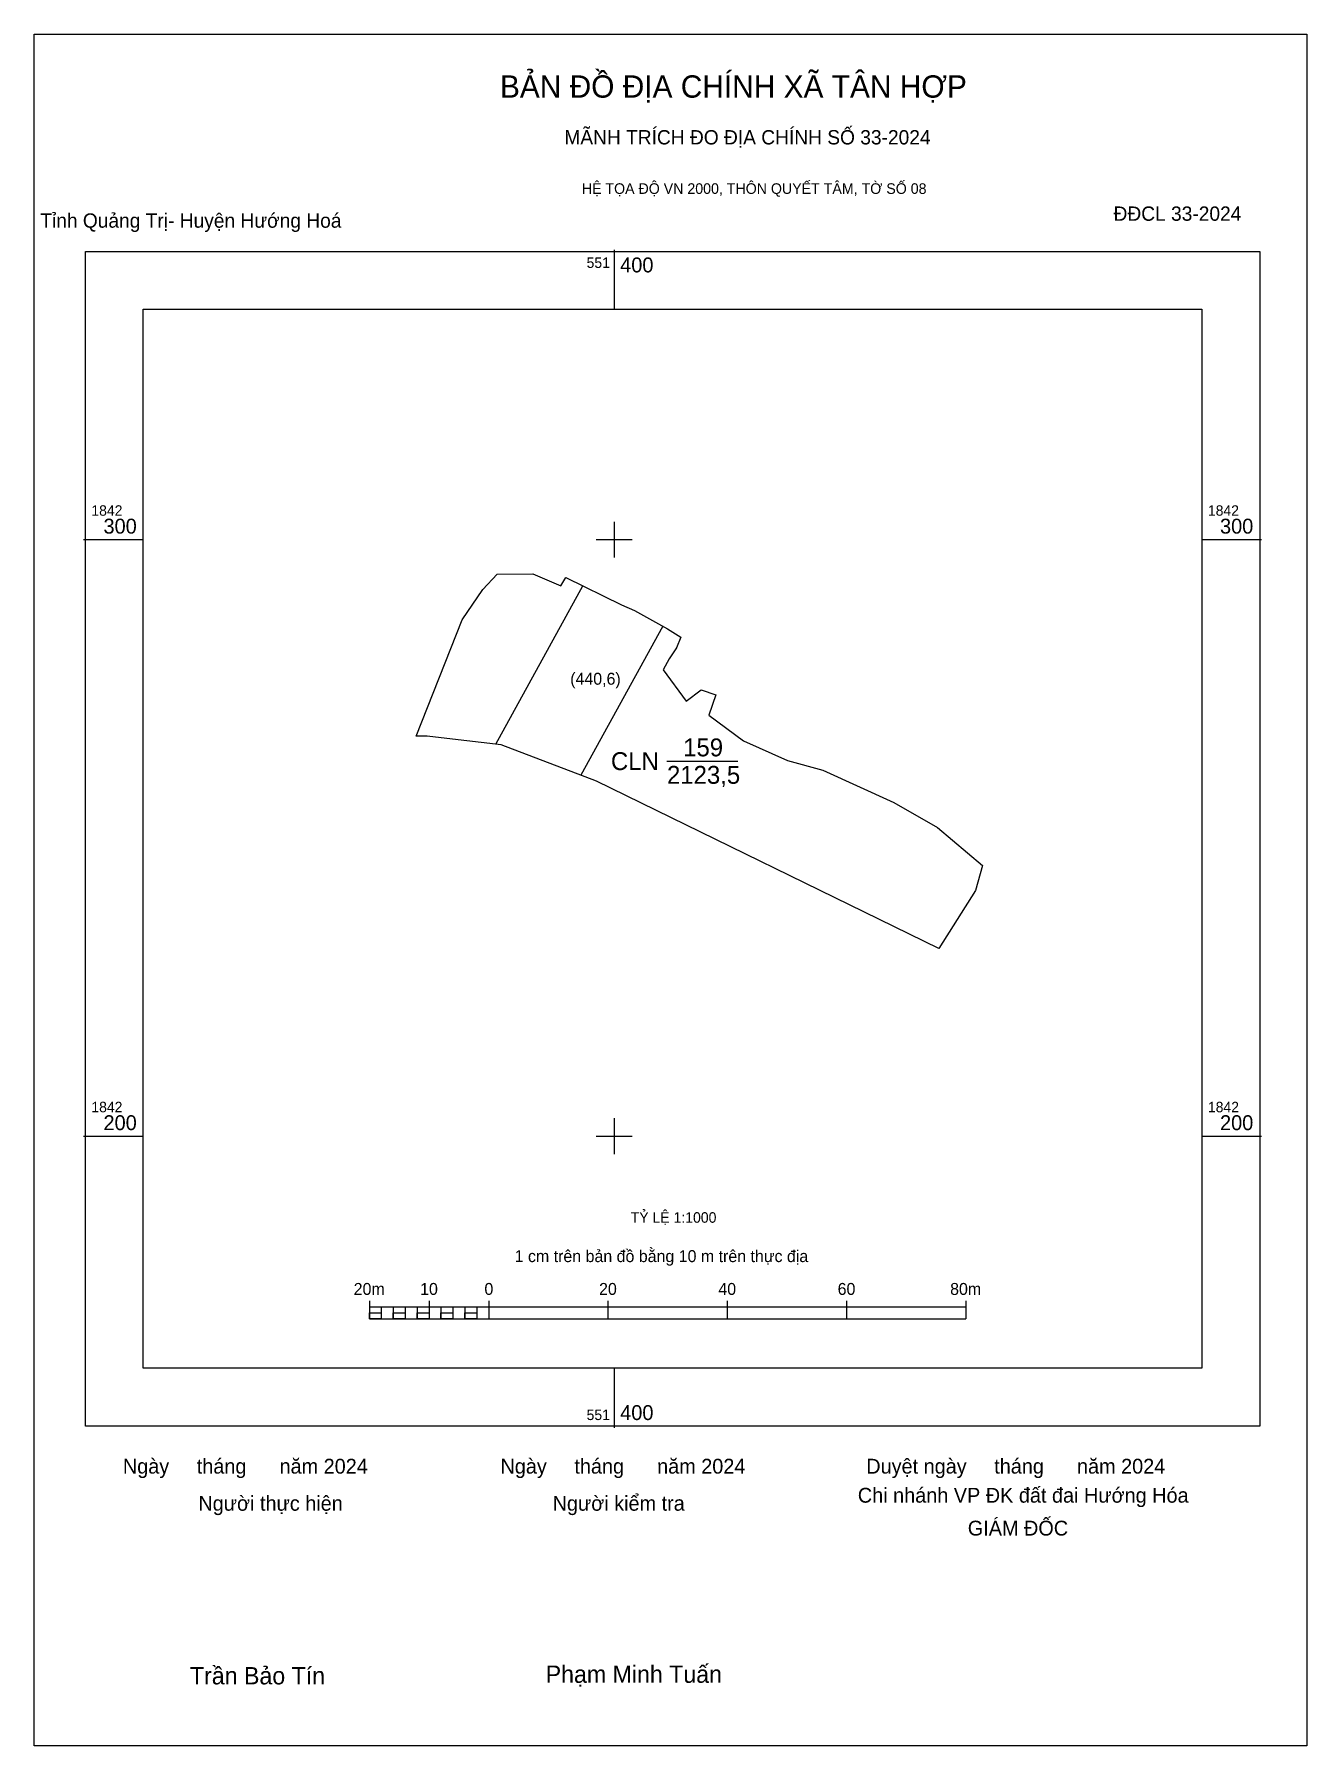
# Model space of a CAD drawing. Extents: x 551303 to 551516, y 1842098 to 1842385.
import ezdxf

# ---------------------------------------------------------------- set-up
doc = ezdxf.new("R2010")
doc.units = 0
for name, color, linetype in [('Level 10', 7, 'Continuous'), ('Level 13', 7, 'Continuous'), ('Level 15', 7, 'Continuous'), ('Level 27', 7, 'Continuous'), ('Level 59', 7, 'Continuous'), ('Level 6', 7, 'Continuous'), ('Level 62', 7, 'Continuous'), ('Level 63', 7, 'Continuous'), ('Level 9', 7, 'Continuous')]:
    doc.layers.add(name, color=color, linetype=linetype)

msp = doc.modelspace()

# ---------------------------------------------------------------- linework, layer by layer
at = {"layer": 'Level 10'}
msp.add_lwpolyline([(551366.8, 1842267.04), (551374.49, 1842286.52), (551377.96, 1842291.63), (551380.37, 1842294.18), (551386.34, 1842294.28), (551391.07, 1842292.25), (551391.87, 1842293.66), (551401.23, 1842289.04), (551403.42, 1842288.09), (551408.96, 1842285.06), (551411.16, 1842283.62), (551410.46, 1842281.86), (551409.19, 1842280.02), (551408.18, 1842278.14), (551412.07, 1842272.92), (551414.57, 1842274.81), (551417.03, 1842274), (551415.84, 1842270.56), (551421.65, 1842266.27), (551429.05, 1842262.97), (551434.99, 1842261.32), (551446.86, 1842255.95), (551454.19, 1842251.74), (551461.77, 1842245.38), (551460.59, 1842241.18), (551454.4, 1842231.43), (551397.04, 1842259.51), (551381.02, 1842265.59), (551371.91, 1842266.68), (551368.66, 1842267.07)], close=True, dxfattribs=at)
at = {"layer": 'Level 15'}
msp.add_lwpolyline([(551302.76, 1842384.72), (551516.11, 1842384.72), (551516.11, 1842097.8), (551302.76, 1842097.8)], close=True, dxfattribs=at)
at = {"layer": 'Level 27'}
for p, q in [((551380.37, 1842294.18), (551380.37, 1842294.19)), ((551391.87, 1842293.66), (551391.87, 1842293.67)), ((551403.42, 1842288.09), (551403.43, 1842288.1)), ((551374.49, 1842286.52), (551374.48, 1842286.52)), ((551410.46, 1842281.86), (551410.47, 1842281.86)), ((551411.16, 1842283.62), (551411.16, 1842283.63)), ((551366.8, 1842267.04), (551366.79, 1842267.04)), ((551421.65, 1842266.27), (551421.65, 1842266.28)), ((551429.05, 1842262.97), (551429.05, 1842262.98)), ((551434.99, 1842261.32), (551434.99, 1842261.33)), ((551446.86, 1842255.95), (551446.86, 1842255.96)), ((551454.19, 1842251.74), (551454.19, 1842251.75)), ((551461.77, 1842245.38), (551461.77, 1842245.39)), ((551460.59, 1842241.18), (551460.6, 1842241.18)), ((551454.4, 1842231.43), (551454.4, 1842231.43))]:
    msp.add_line(p, q, dxfattribs=at)
at = {"layer": 'Level 59'}
msp.add_line((551408.84, 1842262.86), (551420.75, 1842262.86), dxfattribs=at)
for points in [[(551380.15, 1842265.69), (551394.73, 1842292.25)], [(551408.14, 1842285.51), (551394.41, 1842260.51)]]:
    msp.add_lwpolyline(points, dxfattribs=at)
at = {"layer": 'Level 62'}
msp.add_lwpolyline([(551321.03, 1842338.6), (551498.54, 1842338.6), (551498.54, 1842161.09), (551321.03, 1842161.09)], close=True, dxfattribs=at)
at = {"layer": 'Level 63'}
for p, q in [((551400, 1842348.6), (551400, 1842338.6)), ((551400, 1842303), (551400, 1842297)), ((551311.03, 1842300), (551321.03, 1842300)), ((551397, 1842300), (551403, 1842300)), ((551498.54, 1842300), (551508.54, 1842300)), ((551400, 1842203), (551400, 1842197)), ((551311.03, 1842200), (551321.03, 1842200)), ((551397, 1842200), (551403, 1842200)), ((551498.54, 1842200), (551508.54, 1842200)), ((551358.95, 1842172.38), (551358.95, 1842169.38)), ((551368.95, 1842172.38), (551368.95, 1842169.38)), ((551378.95, 1842172.38), (551378.95, 1842169.38)), ((551398.95, 1842172.38), (551398.95, 1842169.38)), ((551418.95, 1842172.38), (551418.95, 1842169.38)), ((551438.95, 1842172.38), (551438.95, 1842169.38)), ((551458.95, 1842172.38), (551458.95, 1842169.38)), ((551358.95, 1842171.38), (551458.95, 1842171.38)), ((551358.95, 1842169.38), (551458.95, 1842169.38)), ((551360.95, 1842171.38), (551360.95, 1842169.38)), ((551362.95, 1842171.38), (551362.95, 1842169.38)), ((551364.95, 1842171.38), (551364.95, 1842169.38)), ((551366.95, 1842171.38), (551366.95, 1842169.38)), ((551368.95, 1842171.38), (551368.95, 1842169.38)), ((551370.95, 1842171.38), (551370.95, 1842169.38)), ((551372.95, 1842171.38), (551372.95, 1842169.38)), ((551374.95, 1842171.38), (551374.95, 1842169.38)), ((551376.95, 1842171.38), (551376.95, 1842169.38)), ((551378.95, 1842171.38), (551378.95, 1842169.38)), ((551400, 1842161.09), (551400, 1842151.09))]:
    msp.add_line(p, q, dxfattribs=at)
for points in [[(551311.34, 1842348.29), (551508.23, 1842348.29), (551508.23, 1842151.4), (551311.34, 1842151.4)], [(551358.95, 1842170.38), (551360.95, 1842170.38), (551360.95, 1842169.38), (551358.95, 1842169.38)], [(551358.95, 1842170.38), (551360.95, 1842170.38), (551360.95, 1842169.38), (551358.95, 1842169.38)], [(551362.95, 1842170.38), (551364.95, 1842170.38), (551364.95, 1842169.38), (551362.95, 1842169.38)], [(551366.95, 1842170.38), (551368.95, 1842170.38), (551368.95, 1842169.38), (551366.95, 1842169.38)], [(551370.95, 1842170.38), (551372.95, 1842170.38), (551372.95, 1842169.38), (551370.95, 1842169.38)], [(551374.95, 1842170.38), (551376.95, 1842170.38), (551376.95, 1842169.38), (551374.95, 1842169.38)]]:
    msp.add_lwpolyline(points, close=True, dxfattribs=at)

# ---------------------------------------------------------------- texts
at = {"layer": 'Level 13'}
for s, height, p in [('(440,6)', 2, (551392.62, 1842275.67)), ('159', 3, (551411.56, 1842263.66)), ('CLN', 3, (551399.45, 1842261.36)), ('2123,5', 3, (551408.85, 1842259.06))]:
    msp.add_text(s, height=height, dxfattribs=at).set_placement(p)
at = {"layer": 'Level 6'}
msp.add_text('TỶ LỆ 1:1000', height=1.7579, dxfattribs=at).set_placement((551402.76, 1842185.48))
at = {"layer": 'Level 63'}
for s, height, p in [('BẢN ĐỒ ĐỊA CHÍNH XÃ TÂN HỢP', 3.7437, (551380.84, 1842374.08)), ('MÃNH TRÍCH ĐO ĐỊA CHÍNH SỐ 33-2024', 2.4022, (551391.64, 1842366.24)), ('HỆ TỌA ĐỘ VN 2000, THÔN QUYẾT TÂM, TỜ SỐ 08', 1.7782, (551394.56, 1842357.95)), ('551', 1.75, (551395.37, 1842345.54)), ('400', 2.5, (551401, 1842344.79)), ('1842', 1.75, (551312.34, 1842304)), ('1842', 1.75, (551499.54, 1842304)), ('300', 2.5, (551314.37, 1842301)), ('300', 2.5, (551501.57, 1842301)), ('1842', 1.75, (551312.34, 1842204)), ('200', 2.5, (551314.37, 1842201)), ('1842', 1.75, (551499.54, 1842204)), ('200', 2.5, (551501.57, 1842201)), ('1 cm trên bản đồ bằng 10 m trên thực địa', 2, (551383.31, 1842178.88)), ('20m', 2, (551356.32, 1842173.38)), ('10', 2, (551367.46, 1842173.38)), ('0', 2, (551378.24, 1842173.38)), ('20', 2, (551397.46, 1842173.38)), ('40', 2, (551417.46, 1842173.38)), ('60', 2, (551437.46, 1842173.38)), ('80m', 2, (551456.32, 1842173.38)), ('400', 2.5, (551401, 1842152.4)), ('551', 1.75, (551395.37, 1842152.4)), ('Ngày     tháng      năm 2024', 2.4883, (551317.62, 1842143.42)), ('Ngày     tháng      năm 2024', 2.4883, (551380.93, 1842143.42)), ('Duyệt ngày     tháng      năm 2024', 2.4883, (551442.26, 1842143.42)), ('Chi nhánh VP ĐK đất đai Hướng Hóa', 2.4883, (551440.84, 1842138.55)), ('Người thực hiện', 2.4883, (551330.28, 1842137.2)), ('Người kiểm tra', 2.4883, (551389.67, 1842137.2)), ('GIÁM ĐỐC', 2.488, (551459.28, 1842133.04)), ('Trần Bảo Tín', 2.9024, (551328.87, 1842108.09)), ('Phạm Minh Tuấn', 2.9024, (551388.51, 1842108.35))]:
    msp.add_text(s, height=height, dxfattribs=at).set_placement(p)
at = {"layer": 'Level 9'}
for s, p in [('ĐĐCL 33-2024', (551483.72, 1842353.44)), ('Tỉnh Quảng Trị- Huyện Hướng Hoá', (551303.77, 1842352.28))]:
    msp.add_text(s, height=2.4022, dxfattribs=at).set_placement(p)

doc.saveas('drawing.dxf')
